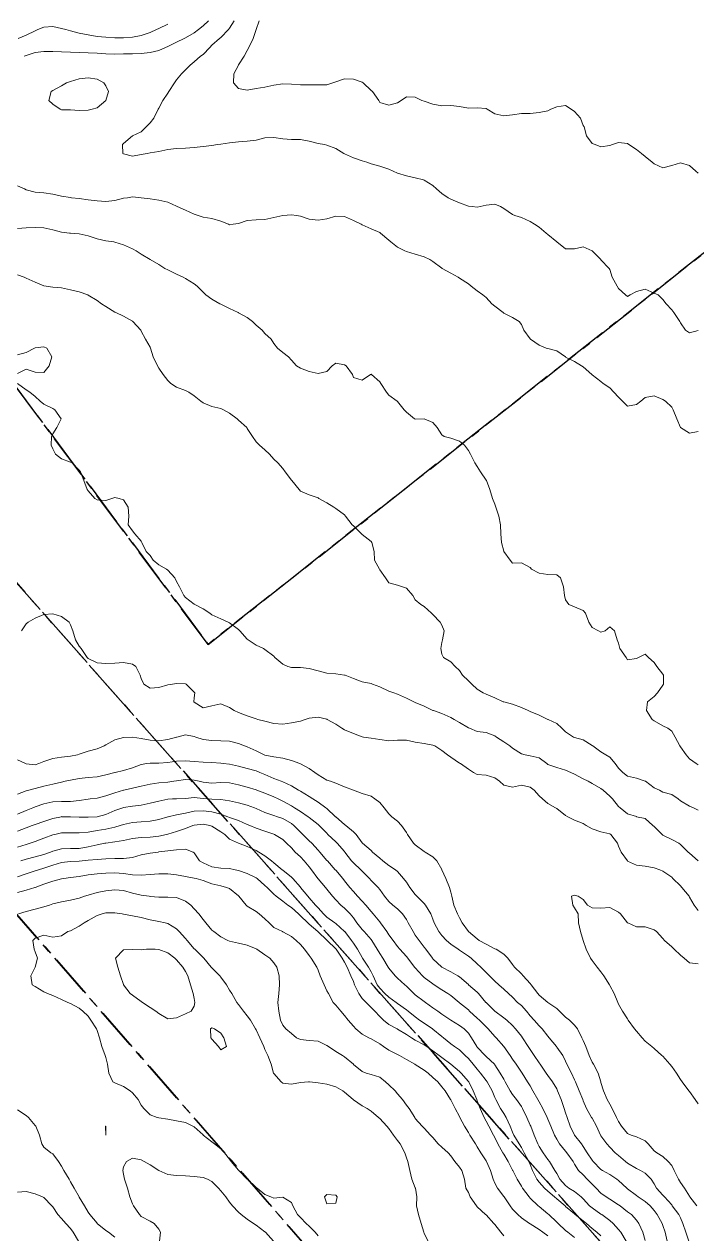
# Model space of a CAD drawing. Header units: centimetres. Extents: x 0 to 642158, y -847 to 649707.
# Drawn here: x 617222.6 to 617260.7, y 620390.2 to 620458.6 of the extents above; entities that cross this region are included whole.
import ezdxf

# ---------------------------------------------------------------- set-up
doc = ezdxf.new("R2010")
doc.units = ezdxf.units.CM
doc.header["$MEASUREMENT"] = 0
doc.linetypes.add('CENTERX2', pattern=[4, 2.5, -0.5, 0.5, -0.5])
doc.layers.add('SPW_parcellaire cadastral', color=7, linetype='CENTERX2', lineweight=25, true_color=0xff0542)
doc.layers.add('WAL_topographie 0.5', color=253, linetype='Continuous', lineweight=20)

msp = doc.modelspace()

# ---------------------------------------------------------------- linework, layer by layer
at = {"layer": 'SPW_parcellaire cadastral'}
for points in [[(617286.739, 620465.896), (617233.03, 620423.492), (617211.998, 620451.663), (617269.952, 620496.899), (617286.739, 620465.896)], [(617286.739, 620465.896), (617334.299, 620378.327), (617337.548, 620363.525), (617308.437, 620329.669), (617205.087, 620446.27), (617211.998, 620451.663), (617233.03, 620423.492), (617286.739, 620465.896)], [(617308.437, 620329.669), (617303.071, 620323.455), (617299.621, 620319.465), (617195.532, 620438.811), (617205.087, 620446.27), (617308.437, 620329.669)], [(617299.621, 620319.465), (617271.662, 620287.186), (617203.974, 620367.182), (617164.102, 620414.279), (617195.532, 620438.811), (617299.621, 620319.465)]]:
    msp.add_lwpolyline(points, dxfattribs=at)
at = {"layer": 'WAL_topographie 0.5'}
for points in [[(617230.75, 620458.56), (617230.25, 620458.322), (617230.105, 620458.25), (617229.75, 620458.084), (617229.25, 620457.915), (617228.75, 620457.821), (617228.25, 620457.786), (617227.75, 620457.797), (617227.25, 620457.822), (617226.75, 620457.871), (617226.25, 620457.949), (617225.75, 620458.053), (617225.25, 620458.18), (617224.981, 620458.25), (617224.75, 620458.309), (617224.25, 620458.42), (617223.75, 620458.386), (617223.409, 620458.25), (617223.25, 620458.189), (617222.75, 620457.942), (617222.283, 620457.75)], [(617233.058, 620458.75), (617232.75, 620458.46), (617232.488, 620458.25), (617232.25, 620458.067), (617231.75, 620457.783), (617231.681, 620457.75), (617231.25, 620457.539), (617230.75, 620457.301), (617230.627, 620457.25), (617230.25, 620457.076), (617229.75, 620456.953), (617229.25, 620456.904), (617228.75, 620456.888), (617228.25, 620456.878), (617227.75, 620456.863), (617227.25, 620456.88), (617226.75, 620456.917), (617226.25, 620456.94), (617225.75, 620456.951), (617225.25, 620456.97), (617224.75, 620456.992), (617224.25, 620457.013), (617223.75, 620457.02), (617223.25, 620456.95), (617222.75, 620456.797), (617222.628, 620456.75)], [(617234.505, 620458.75), (617234.25, 620458.342), (617234.178, 620458.25), (617233.75, 620457.814), (617233.677, 620457.75), (617233.25, 620457.365), (617233.126, 620457.25), (617232.75, 620456.855), (617232.61, 620456.75), (617232.25, 620456.437), (617232.017, 620456.25), (617231.75, 620455.977), (617231.521, 620455.75), (617231.25, 620455.405), (617231.136, 620455.25), (617230.807, 620454.75), (617230.75, 620454.667), (617230.476, 620454.25), (617230.25, 620453.81), (617230.217, 620453.75), (617229.96, 620453.25), (617229.75, 620452.976), (617229.524, 620452.75), (617229.25, 620452.476), (617228.759, 620452.25), (617228.75, 620452.241), (617228.25, 620451.805), (617228.192, 620451.75), (617228.201, 620451.25), (617228.25, 620451.229), (617228.75, 620451.096), (617229.25, 620451.183), (617229.583, 620451.25), (617229.75, 620451.289), (617230.25, 620451.359), (617230.75, 620451.473), (617231.25, 620451.537), (617231.75, 620451.542), (617232.25, 620451.593), (617232.75, 620451.644), (617233.25, 620451.701), (617233.563, 620451.75), (617233.75, 620451.78), (617234.25, 620451.842), (617234.75, 620451.904), (617235.25, 620451.942), (617235.75, 620452.002), (617236.25, 620452.125), (617236.75, 620452.158), (617237.25, 620452.07), (617237.75, 620452.045), (617238.25, 620452.043), (617238.75, 620451.94), (617239.25, 620451.815), (617239.61, 620451.75), (617239.75, 620451.724), (617240.25, 620451.527), (617240.699, 620451.25), (617240.75, 620451.221), (617241.25, 620450.997), (617241.75, 620450.829), (617242.006, 620450.75), (617242.25, 620450.661), (617242.75, 620450.527), (617243.25, 620450.357), (617243.5, 620450.25), (617243.75, 620450.142), (617244.25, 620449.986), (617244.75, 620449.878), (617245.206, 620449.75), (617245.25, 620449.735), (617245.75, 620449.441), (617245.941, 620449.25), (617246.25, 620448.988), (617246.602, 620448.75), (617246.75, 620448.664), (617247.25, 620448.459), (617247.75, 620448.278), (617247.972, 620448.25), (617248.25, 620448.214), (617248.417, 620448.25), (617248.75, 620448.324), (617249.25, 620448.387), (617249.565, 620448.25), (617249.75, 620448.134), (617250.25, 620447.801), (617250.38, 620447.75), (617250.75, 620447.629), (617251.25, 620447.407), (617251.494, 620447.25), (617251.75, 620447.086), (617252.142, 620446.75), (617252.25, 620446.661), (617252.75, 620446.25), (617252.75, 620446.25), (617253.25, 620445.859), (617253.75, 620445.856), (617254.25, 620445.977), (617254.75, 620445.75), (617254.75, 620445.75), (617255.236, 620445.25), (617255.25, 620445.234), (617255.706, 620444.75), (617255.75, 620444.682), (617255.877, 620444.25), (617256.167, 620443.75), (617256.25, 620443.607), (617256.639, 620443.25), (617256.75, 620443.169), (617256.897, 620443.25), (617257.25, 620443.44), (617257.75, 620443.576), (617258.25, 620443.36), (617258.491, 620443.25), (617258.75, 620442.991), (617258.931, 620442.75), (617259.25, 620442.407), (617259.368, 620442.25), (617259.718, 620441.75), (617259.75, 620441.669), (617260.032, 620441.25), (617260.25, 620441.104), (617260.75, 620441.244)], [(617235.912, 620458.75), (617235.75, 620458.257), (617235.748, 620458.25), (617235.58, 620457.75), (617235.338, 620457.25), (617235.25, 620457.068), (617235.066, 620456.75), (617234.75, 620456.257), (617234.745, 620456.25), (617234.479, 620455.75), (617234.461, 620455.25), (617234.75, 620454.92), (617235.25, 620454.831), (617235.75, 620454.915), (617236.25, 620455.007), (617236.75, 620455.108), (617237.25, 620455.182), (617237.75, 620455.164), (617238.25, 620455.131), (617238.75, 620455.133), (617239.25, 620455.124), (617239.75, 620455.132), (617240.083, 620455.25), (617240.25, 620455.303), (617240.75, 620455.468), (617241.25, 620455.46), (617241.75, 620455.274), (617241.793, 620455.25), (617242.25, 620454.811), (617242.32, 620454.75), (617242.685, 620454.25), (617242.75, 620454.125), (617243.25, 620453.984), (617243.75, 620454.11), (617243.944, 620454.25), (617244.25, 620454.461), (617244.75, 620454.437), (617245.118, 620454.25), (617245.25, 620454.207), (617245.75, 620454.029), (617246.25, 620453.948), (617246.75, 620453.962), (617247.25, 620453.906), (617247.75, 620453.811), (617248.25, 620453.828), (617248.75, 620453.785), (617248.809, 620453.75), (617249.25, 620453.487), (617249.75, 620453.382), (617250.25, 620453.441), (617250.75, 620453.519), (617251.25, 620453.517), (617251.75, 620453.567), (617252.25, 620453.665), (617252.41, 620453.75), (617252.75, 620453.894), (617253.25, 620453.954), (617253.566, 620453.75), (617253.75, 620453.632), (617254.087, 620453.25), (617254.25, 620452.838), (617254.293, 620452.75), (617254.429, 620452.25), (617254.75, 620451.814), (617254.916, 620451.75), (617255.25, 620451.622), (617255.75, 620451.693), (617255.893, 620451.75), (617256.25, 620451.861), (617256.75, 620451.806), (617256.833, 620451.75), (617257.25, 620451.478), (617257.534, 620451.25), (617257.75, 620451.087), (617258.143, 620450.75), (617258.25, 620450.656), (617258.75, 620450.436), (617259.25, 620450.574), (617259.75, 620450.722), (617260.25, 620450.568), (617260.618, 620450.25), (617260.75, 620450.128)], [(617226.25, 620453.69), (617226.484, 620453.75), (617226.75, 620453.826), (617227.25, 620454.245), (617227.254, 620454.25), (617227.398, 620454.75), (617227.25, 620455.083), (617227.138, 620455.25), (617226.75, 620455.448), (617226.25, 620455.531), (617225.75, 620455.476), (617225.25, 620455.328), (617225.027, 620455.25), (617224.75, 620455.081), (617224.25, 620454.806), (617224.152, 620454.75), (617224.02, 620454.25), (617224.25, 620454.032), (617224.673, 620453.75), (617224.75, 620453.724), (617225.25, 620453.712), (617225.75, 620453.687), (617226.25, 620453.69)], [(617222.25, 620449.415), (617222.653, 620449.25), (617222.75, 620449.202), (617223.25, 620449.068), (617223.75, 620449.021), (617224.25, 620448.946), (617224.75, 620448.838), (617225.25, 620448.758), (617225.31, 620448.75), (617225.75, 620448.7), (617226.25, 620448.634), (617226.75, 620448.576), (617227.25, 620448.543), (617227.75, 620448.586), (617228.25, 620448.715), (617228.467, 620448.75), (617228.75, 620448.797), (617229.25, 620448.75), (617229.25, 620448.75), (617229.75, 620448.677), (617230.25, 620448.617), (617230.75, 620448.487), (617231.25, 620448.265), (617231.281, 620448.25), (617231.75, 620448.041), (617232.25, 620447.818), (617232.467, 620447.75), (617232.75, 620447.657), (617233.25, 620447.573), (617233.75, 620447.419), (617234.183, 620447.25), (617234.25, 620447.223), (617234.45, 620447.25), (617234.75, 620447.299), (617235.25, 620447.464), (617235.75, 620447.49), (617236.25, 620447.516), (617236.75, 620447.62), (617237.25, 620447.75), (617237.25, 620447.75), (617237.75, 620447.789), (617238.022, 620447.75), (617238.25, 620447.7), (617238.75, 620447.527), (617239.25, 620447.479), (617239.75, 620447.563), (617240.25, 620447.697), (617240.75, 620447.679), (617241.25, 620447.461), (617241.679, 620447.25), (617241.75, 620447.212), (617242.25, 620446.994), (617242.75, 620446.774), (617242.788, 620446.75), (617243.25, 620446.345), (617243.365, 620446.25), (617243.75, 620445.956), (617244.152, 620445.75), (617244.25, 620445.708), (617244.75, 620445.561), (617245.25, 620445.408), (617245.566, 620445.25), (617245.75, 620445.136), (617246.25, 620444.761), (617246.266, 620444.75), (617246.75, 620444.477), (617247.18, 620444.25), (617247.25, 620444.207), (617247.75, 620443.872), (617247.911, 620443.75), (617248.25, 620443.488), (617248.572, 620443.25), (617248.75, 620443.11), (617249.083, 620442.75), (617249.25, 620442.614), (617249.718, 620442.25), (617249.75, 620442.227), (617250.25, 620441.971), (617250.615, 620441.75), (617250.75, 620441.575), (617250.896, 620441.25), (617251.25, 620440.765), (617251.263, 620440.75), (617251.75, 620440.408), (617252.159, 620440.25), (617252.25, 620440.214), (617252.75, 620440.097), (617253.236, 620439.75), (617253.25, 620439.739), (617253.75, 620439.484), (617254.152, 620439.25), (617254.25, 620439.186), (617254.734, 620438.75), (617254.75, 620438.736), (617255.25, 620438.351), (617255.371, 620438.25), (617255.75, 620437.995), (617255.977, 620437.75), (617256.25, 620437.472), (617256.461, 620437.25), (617256.75, 620436.969), (617257.25, 620437.052), (617257.508, 620437.25), (617257.75, 620437.46), (617258.25, 620437.551), (617258.75, 620437.334), (617258.89, 620437.25), (617259.25, 620436.904), (617259.335, 620436.75), (617259.546, 620436.25), (617259.75, 620435.75), (617259.75, 620435.75), (617260.25, 620435.429), (617260.75, 620435.521)], [(617222.25, 620447.015), (617222.75, 620447.04), (617223.25, 620447.071), (617223.75, 620447.039), (617224.25, 620446.928), (617224.75, 620446.801), (617225.202, 620446.75), (617225.25, 620446.744), (617225.75, 620446.714), (617226.25, 620446.59), (617226.75, 620446.416), (617227.25, 620446.31), (617227.704, 620446.25), (617227.75, 620446.243), (617228.25, 620446.08), (617228.75, 620445.855), (617228.955, 620445.75), (617229.25, 620445.565), (617229.75, 620445.25), (617229.75, 620445.25), (617230.25, 620444.971), (617230.594, 620444.75), (617230.75, 620444.671), (617231.25, 620444.431), (617231.623, 620444.25), (617231.75, 620444.175), (617232.25, 620443.881), (617232.423, 620443.75), (617232.75, 620443.414), (617232.898, 620443.25), (617233.25, 620443.016), (617233.701, 620442.75), (617233.75, 620442.726), (617234.25, 620442.489), (617234.735, 620442.25), (617234.75, 620442.242), (617235.25, 620441.969), (617235.536, 620441.75), (617235.75, 620441.536), (617236.083, 620441.25), (617236.25, 620441.062), (617236.597, 620440.75), (617236.75, 620440.5), (617236.952, 620440.25), (617237.25, 620440.004), (617237.58, 620439.75), (617237.75, 620439.567), (617238.033, 620439.25), (617238.25, 620439.117), (617238.75, 620438.924), (617239.25, 620438.804), (617239.75, 620438.922), (617240.042, 620439.25), (617240.25, 620439.397), (617240.75, 620439.302), (617240.833, 620439.25), (617241.194, 620438.75), (617241.25, 620438.583), (617241.75, 620438.427), (617242.208, 620438.75), (617242.25, 620438.772), (617242.269, 620438.75), (617242.75, 620438.333), (617242.808, 620438.25), (617243.129, 620437.75), (617243.25, 620437.59), (617243.722, 620437.25), (617243.75, 620437.224), (617244.125, 620436.75), (617244.25, 620436.625), (617244.7, 620436.25), (617244.75, 620436.222), (617245.25, 620436.25), (617245.25, 620436.25), (617245.25, 620436.25), (617245.75, 620436.036), (617245.995, 620435.75), (617246.25, 620435.333), (617246.375, 620435.25), (617246.75, 620435.149), (617247.25, 620434.989), (617247.524, 620434.75), (617247.75, 620434.464), (617247.874, 620434.25), (617248.12, 620433.75), (617248.25, 620433.545), (617248.428, 620433.25), (617248.75, 620432.78), (617248.771, 620432.75), (617248.973, 620432.25), (617249.12, 620431.75), (617249.25, 620431.417), (617249.298, 620431.25), (617249.476, 620430.75), (617249.573, 620430.25), (617249.582, 620429.75), (617249.63, 620429.25), (617249.75, 620428.772), (617249.763, 620428.75), (617250.123, 620428.25), (617250.25, 620428.076), (617250.75, 620428.11), (617251.25, 620427.833), (617251.325, 620427.75), (617251.75, 620427.526), (617252.25, 620427.44), (617252.75, 620427.42), (617252.962, 620427.25), (617253.129, 620426.75), (617253.185, 620426.25), (617253.25, 620426.019), (617253.434, 620425.75), (617253.75, 620425.617), (617254.25, 620425.412), (617254.367, 620425.25), (617254.555, 620424.75), (617254.75, 620424.452), (617255.104, 620424.25), (617255.25, 620424.181), (617255.483, 620424.25), (617255.75, 620424.485), (617256.017, 620424.25), (617256.172, 620423.75), (617256.25, 620423.558), (617256.323, 620423.25), (617256.68, 620422.75), (617256.75, 620422.621), (617257.25, 620422.694), (617257.381, 620422.75), (617257.75, 620422.948), (617257.935, 620422.75), (617258.25, 620422.471), (617258.417, 620422.25), (617258.75, 620421.799), (617258.782, 620421.75), (617258.782, 620421.25), (617258.75, 620421.188), (617258.454, 620420.75), (617258.25, 620420.537), (617257.882, 620420.25), (617257.816, 620419.75), (617258.147, 620419.25), (617258.25, 620419.171), (617258.75, 620418.896), (617259.036, 620418.75), (617259.25, 620418.583), (617259.438, 620418.25), (617259.711, 620417.75), (617259.75, 620417.698), (617260.066, 620417.25), (617260.25, 620417.023), (617260.631, 620416.75), (617260.75, 620416.681)], [(617222.25, 620444.392), (617222.635, 620444.25), (617222.75, 620444.204), (617223.25, 620443.978), (617223.75, 620443.768), (617223.875, 620443.75), (617224.25, 620443.698), (617224.75, 620443.646), (617225.25, 620443.532), (617225.75, 620443.421), (617226.227, 620443.25), (617226.25, 620443.24), (617226.75, 620442.937), (617227.008, 620442.75), (617227.25, 620442.59), (617227.75, 620442.282), (617227.815, 620442.25), (617228.25, 620442.044), (617228.75, 620441.766), (617228.772, 620441.75), (617229.228, 620441.25), (617229.25, 620441.21), (617229.49, 620440.75), (617229.75, 620440.298), (617229.778, 620440.25), (617229.934, 620439.75), (617230.17, 620439.25), (617230.25, 620439.118), (617230.494, 620438.75), (617230.75, 620438.419), (617230.917, 620438.25), (617231.25, 620438.038), (617231.75, 620437.845), (617231.946, 620437.75), (617232.25, 620437.551), (617232.629, 620437.25), (617232.75, 620437.151), (617233.25, 620436.937), (617233.75, 620436.835), (617233.899, 620436.75), (617234.25, 620436.569), (617234.67, 620436.25), (617234.75, 620436.177), (617235.221, 620435.75), (617235.25, 620435.702), (617235.542, 620435.25), (617235.75, 620434.95), (617235.946, 620434.75), (617236.25, 620434.486), (617236.5, 620434.25), (617236.75, 620433.972), (617236.967, 620433.75), (617237.25, 620433.44), (617237.386, 620433.25), (617237.75, 620432.783), (617237.772, 620432.75), (617238.173, 620432.25), (617238.25, 620432.156), (617238.75, 620431.956), (617239.25, 620431.776), (617239.294, 620431.75), (617239.75, 620431.487), (617240.138, 620431.25), (617240.25, 620431.174), (617240.75, 620430.812), (617240.802, 620430.75), (617241.187, 620430.25), (617241.25, 620430.191), (617241.702, 620429.75), (617241.75, 620429.702), (617242.25, 620429.304), (617242.294, 620429.25), (617242.415, 620428.75), (617242.446, 620428.25), (617242.721, 620427.75), (617242.75, 620427.708), (617243.056, 620427.25), (617243.25, 620426.964), (617243.75, 620426.832), (617244.031, 620426.75), (617244.25, 620426.667), (617244.607, 620426.25), (617244.75, 620426.009), (617245.063, 620425.75), (617245.25, 620425.64), (617245.66, 620425.25), (617245.75, 620425.175), (617246.158, 620424.75), (617246.25, 620424.583), (617246.379, 620424.25), (617246.292, 620423.75), (617246.25, 620423.592), (617246.187, 620423.25), (617246.25, 620422.941), (617246.348, 620422.75), (617246.75, 620422.511), (617247.003, 620422.25), (617247.25, 620422.013), (617247.411, 620421.75), (617247.75, 620421.43), (617247.947, 620421.25), (617248.25, 620420.952), (617248.583, 620420.75), (617248.75, 620420.669), (617249.25, 620420.464), (617249.725, 620420.25), (617249.75, 620420.24), (617250.25, 620420.115), (617250.75, 620419.927), (617251.123, 620419.75), (617251.25, 620419.705), (617251.75, 620419.497), (617252.25, 620419.254), (617252.258, 620419.25), (617252.75, 620419.012), (617253.042, 620418.75), (617253.25, 620418.547), (617253.698, 620418.25), (617253.75, 620418.228), (617254.25, 620418.095), (617254.75, 620417.778), (617254.784, 620417.75), (617255.25, 620417.422), (617255.531, 620417.25), (617255.75, 620417.107), (617256.048, 620416.75), (617256.25, 620416.502), (617256.493, 620416.25), (617256.75, 620416.044), (617257.25, 620415.921), (617257.75, 620415.76), (617257.761, 620415.75), (617258.25, 620415.381), (617258.554, 620415.25), (617258.75, 620415.142), (617259.25, 620414.995), (617259.609, 620414.75), (617259.75, 620414.648), (617260.25, 620414.342), (617260.484, 620414.25), (617260.75, 620414.121)], [(617222.25, 620439.862), (617222.75, 620439.998), (617223.223, 620440.25), (617223.25, 620440.257), (617223.75, 620440.324), (617223.918, 620440.25), (617224.196, 620439.75), (617224.039, 620439.25), (617223.75, 620438.872), (617223.25, 620438.876), (617222.75, 620439.056), (617222.25, 620438.802)], [(617222.25, 620438.236), (617222.75, 620437.886), (617222.959, 620437.75), (617223.25, 620437.514), (617223.536, 620437.25), (617223.75, 620437.081), (617224.25, 620436.833), (617224.36, 620436.75), (617224.729, 620436.25), (617224.481, 620435.75), (617224.25, 620435.393), (617224.171, 620435.25), (617224.153, 620434.75), (617224.25, 620434.542), (617224.402, 620434.25), (617224.75, 620433.986), (617225.25, 620433.798), (617225.337, 620433.75), (617225.75, 620433.35), (617225.809, 620433.25), (617226.004, 620432.75), (617226.19, 620432.25), (617226.25, 620432.173), (617226.625, 620431.75), (617226.75, 620431.656), (617227.25, 620431.637), (617227.583, 620431.75), (617227.75, 620431.799), (617228, 620431.75), (617228.25, 620431.66), (617228.517, 620431.25), (617228.548, 620430.75), (617228.511, 620430.25), (617228.75, 620429.91), (617228.893, 620429.75), (617229.25, 620429.325), (617229.293, 620429.25), (617229.534, 620428.75), (617229.75, 620428.516), (617229.934, 620428.25), (617230.25, 620427.994), (617230.677, 620427.75), (617230.75, 620427.694), (617231.143, 620427.25), (617231.25, 620427.053), (617231.412, 620426.75), (617231.669, 620426.25), (617231.75, 620426.151), (617232.25, 620425.767), (617232.279, 620425.75), (617232.75, 620425.5), (617233.131, 620425.25), (617233.25, 620425.168), (617233.75, 620424.942), (617234.158, 620424.75), (617234.25, 620424.714), (617234.75, 620424.327), (617234.828, 620424.25), (617235.25, 620423.79), (617235.303, 620423.75), (617235.75, 620423.446), (617236.163, 620423.25), (617236.25, 620423.209), (617236.75, 620422.83), (617236.814, 620422.75), (617237.25, 620422.371), (617237.539, 620422.25), (617237.75, 620422.194), (617238.25, 620422.181), (617238.75, 620422.137), (617239.25, 620422.003), (617239.75, 620421.87), (617240.25, 620421.833), (617240.75, 620421.759), (617240.775, 620421.75), (617241.25, 620421.557), (617241.75, 620421.372), (617242.25, 620421.281), (617242.322, 620421.25), (617242.75, 620421.09), (617243.25, 620420.851), (617243.54, 620420.75), (617243.75, 620420.679), (617244.25, 620420.451), (617244.664, 620420.25), (617244.75, 620420.208), (617245.25, 620419.997), (617245.75, 620419.758), (617245.77, 620419.75), (617246.25, 620419.577), (617246.75, 620419.367), (617246.949, 620419.25), (617247.25, 620419.071), (617247.75, 620418.774), (617247.814, 620418.75), (617248.25, 620418.575), (617248.75, 620418.502), (617249.25, 620418.312), (617249.348, 620418.25), (617249.75, 620417.983), (617250.095, 620417.75), (617250.25, 620417.63), (617250.75, 620417.308), (617250.956, 620417.25), (617251.25, 620417.185), (617251.75, 620417.082), (617252.185, 620416.75), (617252.25, 620416.707), (617252.75, 620416.536), (617253.25, 620416.386), (617253.542, 620416.25), (617253.75, 620416.152), (617254.25, 620415.89), (617254.517, 620415.75), (617254.75, 620415.628), (617255.25, 620415.345), (617255.37, 620415.25), (617255.75, 620414.915), (617255.894, 620414.75), (617256.25, 620414.328), (617256.33, 620414.25), (617256.75, 620413.914), (617257.25, 620413.753), (617257.263, 620413.75), (617257.75, 620413.648), (617258.188, 620413.25), (617258.25, 620413.193), (617258.703, 620412.75), (617258.75, 620412.709), (617259.25, 620412.461), (617259.654, 620412.25), (617259.75, 620412.185), (617260.187, 620411.75), (617260.25, 620411.679), (617260.75, 620411.253)], [(617222.471, 620424.25), (617222.75, 620424.647), (617222.864, 620424.75), (617223.25, 620424.983), (617223.75, 620425.173), (617224.25, 620425.226), (617224.75, 620425.065), (617225.173, 620424.75), (617225.25, 620424.598), (617225.377, 620424.25), (617225.542, 620423.75), (617225.75, 620423.398), (617225.855, 620423.25), (617226.19, 620422.75), (617226.25, 620422.686), (617226.75, 620422.44), (617227.25, 620422.402), (617227.75, 620422.429), (617228.25, 620422.459), (617228.75, 620422.376), (617228.946, 620422.25), (617229.19, 620421.75), (617229.25, 620421.558), (617229.401, 620421.25), (617229.75, 620421.016), (617230.25, 620421.047), (617230.75, 620421.198), (617231.015, 620421.25), (617231.25, 620421.277), (617231.75, 620421.269), (617231.795, 620421.25), (617232.25, 620420.788), (617232.276, 620420.75), (617232.25, 620420.472), (617232.229, 620420.25), (617232.25, 620420.22), (617232.75, 620419.906), (617233.25, 620420.015), (617233.75, 620420.138), (617234.25, 620419.932), (617234.508, 620419.75), (617234.75, 620419.647), (617235.25, 620419.449), (617235.75, 620419.283), (617235.847, 620419.25), (617236.25, 620419.156), (617236.75, 620419.015), (617237.25, 620418.985), (617237.75, 620419.047), (617238.25, 620419.152), (617238.523, 620419.25), (617238.75, 620419.323), (617239.25, 620419.369), (617239.75, 620419.262), (617239.771, 620419.25), (617240.25, 620418.98), (617240.589, 620418.75), (617240.75, 620418.663), (617241.25, 620418.459), (617241.75, 620418.264), (617241.817, 620418.25), (617242.25, 620418.18), (617242.75, 620418.115), (617243.25, 620418.045), (617243.75, 620418.076), (617244.25, 620418.074), (617244.75, 620417.957), (617245.25, 620417.897), (617245.75, 620417.798), (617245.85, 620417.75), (617246.25, 620417.495), (617246.569, 620417.25), (617246.75, 620417.12), (617247.25, 620416.779), (617247.3, 620416.75), (617247.75, 620416.429), (617248.048, 620416.25), (617248.25, 620416.132), (617248.75, 620416.093), (617249.25, 620415.954), (617249.503, 620415.75), (617249.75, 620415.531), (617250.25, 620415.413), (617250.75, 620415.531), (617251.25, 620415.428), (617251.474, 620415.25), (617251.75, 620414.931), (617251.936, 620414.75), (617252.25, 620414.493), (617252.684, 620414.25), (617252.75, 620414.212), (617253.25, 620413.817), (617253.377, 620413.75), (617253.75, 620413.559), (617254.25, 620413.367), (617254.42, 620413.25), (617254.75, 620413.065), (617255.25, 620412.889), (617255.75, 620412.787), (617255.81, 620412.75), (617256.182, 620412.25), (617256.25, 620412.092), (617256.39, 620411.75), (617256.742, 620411.25), (617256.75, 620411.242), (617257.25, 620411.006), (617257.75, 620410.95), (617258.25, 620410.849), (617258.583, 620410.75), (617258.75, 620410.678), (617259.25, 620410.331), (617259.321, 620410.25), (617259.75, 620409.842), (617259.825, 620409.75), (617260.228, 620409.25), (617260.25, 620409.199), (617260.52, 620408.75), (617260.75, 620408.441)], [(617222.25, 620416.96), (617222.698, 620416.75), (617222.75, 620416.734), (617223.25, 620416.683), (617223.459, 620416.75), (617223.75, 620416.863), (617224.25, 620417.047), (617224.75, 620417.111), (617225.25, 620417.179), (617225.644, 620417.25), (617225.75, 620417.282), (617226.25, 620417.445), (617226.75, 620417.595), (617227.164, 620417.75), (617227.25, 620417.803), (617227.75, 620418.104), (617228.25, 620418.233), (617228.75, 620418.237), (617229.25, 620418.177), (617229.75, 620418.083), (617230.25, 620418.03), (617230.75, 620418.114), (617231.25, 620418.246), (617231.271, 620418.25), (617231.75, 620418.378), (617232.25, 620418.283), (617232.333, 620418.25), (617232.75, 620418.117), (617233.25, 620418.05), (617233.75, 620418.045), (617234.25, 620418.019), (617234.75, 620417.897), (617235.097, 620417.75), (617235.25, 620417.695), (617235.75, 620417.467), (617236.206, 620417.25), (617236.25, 620417.234), (617236.75, 620417.134), (617237.25, 620417.061), (617237.75, 620416.923), (617238.224, 620416.75), (617238.25, 620416.74), (617238.75, 620416.477), (617239.067, 620416.25), (617239.25, 620416.116), (617239.75, 620415.822), (617239.952, 620415.75), (617240.25, 620415.642), (617240.75, 620415.44), (617241.25, 620415.25), (617241.25, 620415.25), (617241.75, 620415.056), (617242.25, 620414.902), (617242.462, 620414.75), (617242.75, 620414.561), (617242.99, 620414.25), (617243.25, 620413.914), (617243.419, 620413.75), (617243.75, 620413.5), (617243.962, 620413.25), (617244.25, 620412.848), (617244.311, 620412.75), (617244.649, 620412.25), (617244.75, 620412.15), (617245.25, 620411.78), (617245.307, 620411.75), (617245.75, 620411.489), (617245.969, 620411.25), (617246.25, 620410.768), (617246.259, 620410.75), (617246.468, 620410.25), (617246.677, 620409.75), (617246.75, 620409.482), (617246.808, 620409.25), (617246.923, 620408.75), (617247.132, 620408.25), (617247.25, 620408.024), (617247.402, 620407.75), (617247.75, 620407.26), (617247.758, 620407.25), (617248.25, 620406.837), (617248.368, 620406.75), (617248.75, 620406.534), (617249.25, 620406.284), (617249.321, 620406.25), (617249.75, 620405.968), (617249.985, 620405.75), (617250.25, 620405.391), (617250.355, 620405.25), (617250.75, 620404.864), (617250.856, 620404.75), (617251.25, 620404.324), (617251.31, 620404.25), (617251.675, 620403.75), (617251.75, 620403.652), (617252.241, 620403.25), (617252.25, 620403.244), (617252.75, 620402.907), (617252.913, 620402.75), (617253.25, 620402.416), (617253.476, 620402.25), (617253.75, 620401.956), (617253.918, 620401.75), (617254.173, 620401.25), (617254.25, 620401.088), (617254.396, 620400.75), (617254.591, 620400.25), (617254.75, 620399.877), (617254.822, 620399.75), (617255.091, 620399.25), (617255.242, 620398.75), (617255.25, 620398.714), (617255.393, 620398.25), (617255.597, 620397.75), (617255.75, 620397.498), (617255.88, 620397.25), (617256.134, 620396.75), (617256.25, 620396.507), (617256.408, 620396.25), (617256.75, 620395.834), (617256.958, 620395.75), (617257.25, 620395.648), (617257.75, 620395.429), (617257.912, 620395.25), (617258.25, 620394.86), (617258.401, 620394.75), (617258.75, 620394.534), (617259.051, 620394.25), (617259.25, 620394.019), (617259.383, 620393.75), (617259.628, 620393.25), (617259.75, 620393.058), (617259.967, 620392.75), (617260.25, 620392.289), (617260.284, 620392.25), (617260.67, 620391.75)], [(617222.25, 620415.03), (617222.75, 620415.209), (617222.892, 620415.25), (617223.25, 620415.351), (617223.75, 620415.467), (617224.25, 620415.589), (617224.75, 620415.708), (617224.958, 620415.75), (617225.25, 620415.812), (617225.75, 620415.908), (617226.25, 620415.961), (617226.75, 620416.008), (617227.25, 620416.112), (617227.75, 620416.244), (617227.775, 620416.25), (617228.25, 620416.367), (617228.75, 620416.518), (617229.25, 620416.699), (617229.564, 620416.75), (617229.75, 620416.778), (617230.25, 620416.775), (617230.75, 620416.809), (617231.25, 620416.886), (617231.75, 620416.9), (617232.25, 620416.862), (617232.75, 620416.838), (617233.25, 620416.811), (617233.75, 620416.767), (617233.89, 620416.75), (617234.25, 620416.71), (617234.75, 620416.613), (617235.25, 620416.479), (617235.75, 620416.335), (617235.966, 620416.25), (617236.25, 620416.133), (617236.75, 620415.911), (617237.157, 620415.75), (617237.25, 620415.716), (617237.75, 620415.497), (617238.143, 620415.25), (617238.25, 620415.186), (617238.75, 620414.882), (617238.955, 620414.75), (617239.25, 620414.572), (617239.699, 620414.25), (617239.75, 620414.206), (617240.246, 620413.75), (617240.25, 620413.746), (617240.75, 620413.315), (617240.829, 620413.25), (617241.25, 620412.885), (617241.406, 620412.75), (617241.75, 620412.263), (617241.762, 620412.25), (617242.25, 620411.83), (617242.335, 620411.75), (617242.75, 620411.397), (617242.92, 620411.25), (617243.25, 620410.996), (617243.63, 620410.75), (617243.75, 620410.654), (617244.089, 620410.25), (617244.25, 620410.043), (617244.442, 620409.75), (617244.75, 620409.348), (617244.841, 620409.25), (617245.25, 620408.833), (617245.326, 620408.75), (617245.633, 620408.25), (617245.75, 620407.961), (617245.826, 620407.75), (617246.083, 620407.25), (617246.25, 620407.038), (617246.519, 620406.75), (617246.75, 620406.55), (617247.181, 620406.25), (617247.25, 620406.208), (617247.75, 620405.866), (617247.908, 620405.75), (617248.25, 620405.432), (617248.45, 620405.25), (617248.75, 620404.937), (617248.95, 620404.75), (617249.25, 620404.457), (617249.482, 620404.25), (617249.75, 620404.006), (617250.015, 620403.75), (617250.25, 620403.536), (617250.529, 620403.25), (617250.75, 620403.072), (617251.04, 620402.75), (617251.25, 620402.492), (617251.469, 620402.25), (617251.75, 620401.917), (617251.932, 620401.75), (617252.25, 620401.348), (617252.319, 620401.25), (617252.731, 620400.75), (617252.75, 620400.727), (617253.098, 620400.25), (617253.25, 620399.931), (617253.323, 620399.75), (617253.577, 620399.25), (617253.75, 620398.876), (617253.809, 620398.75), (617254.019, 620398.25), (617254.225, 620397.75), (617254.25, 620397.689), (617254.433, 620397.25), (617254.718, 620396.75), (617254.75, 620396.696), (617254.998, 620396.25), (617255.229, 620395.75), (617255.25, 620395.709), (617255.573, 620395.25), (617255.75, 620395.061), (617256.055, 620394.75), (617256.25, 620394.585), (617256.638, 620394.25), (617256.75, 620394.15), (617257.25, 620393.866), (617257.48, 620393.75), (617257.75, 620393.602), (617258.084, 620393.25), (617258.25, 620392.987), (617258.392, 620392.75), (617258.75, 620392.352), (617258.843, 620392.25), (617259.25, 620391.798), (617259.283, 620391.75), (617259.65, 620391.25), (617259.75, 620391.06), (617259.885, 620390.75), (617260.041, 620390.25), (617260.225, 620389.75)], [(617222.25, 620413.889), (617222.75, 620414.108), (617223.116, 620414.25), (617223.25, 620414.303), (617223.75, 620414.478), (617224.25, 620414.59), (617224.75, 620414.61), (617225.25, 620414.602), (617225.75, 620414.663), (617226.25, 620414.739), (617226.361, 620414.75), (617226.75, 620414.79), (617227.25, 620414.928), (617227.75, 620415.105), (617228.25, 620415.247), (617228.261, 620415.25), (617228.75, 620415.369), (617229.25, 620415.472), (617229.75, 620415.586), (617230.25, 620415.66), (617230.75, 620415.698), (617231.095, 620415.75), (617231.25, 620415.775), (617231.75, 620415.849), (617232.25, 620415.813), (617232.529, 620415.75), (617232.75, 620415.7), (617233.25, 620415.65), (617233.75, 620415.683), (617234.25, 620415.666), (617234.75, 620415.558), (617235.25, 620415.422), (617235.75, 620415.265), (617235.789, 620415.25), (617236.25, 620415.08), (617236.75, 620414.869), (617237, 620414.75), (617237.25, 620414.631), (617237.75, 620414.356), (617237.919, 620414.25), (617238.25, 620414.035), (617238.691, 620413.75), (617238.75, 620413.707), (617239.25, 620413.304), (617239.307, 620413.25), (617239.75, 620412.809), (617239.812, 620412.75), (617240.25, 620412.332), (617240.338, 620412.25), (617240.75, 620411.785), (617240.774, 620411.75), (617241.147, 620411.25), (617241.25, 620411.137), (617241.667, 620410.75), (617241.75, 620410.663), (617242.152, 620410.25), (617242.25, 620410.149), (617242.657, 620409.75), (617242.75, 620409.624), (617243, 620409.25), (617243.25, 620408.946), (617243.48, 620408.75), (617243.75, 620408.532), (617244.021, 620408.25), (617244.25, 620407.928), (617244.354, 620407.75), (617244.622, 620407.25), (617244.75, 620407.055), (617244.963, 620406.75), (617245.25, 620406.369), (617245.343, 620406.25), (617245.72, 620405.75), (617245.75, 620405.715), (617246.241, 620405.25), (617246.25, 620405.243), (617246.75, 620404.973), (617247.148, 620404.75), (617247.25, 620404.69), (617247.75, 620404.264), (617247.764, 620404.25), (617248.25, 620403.834), (617248.333, 620403.75), (617248.737, 620403.25), (617248.75, 620403.234), (617249.248, 620402.75), (617249.25, 620402.748), (617249.75, 620402.375), (617249.928, 620402.25), (617250.25, 620401.945), (617250.421, 620401.75), (617250.75, 620401.336), (617250.808, 620401.25), (617251.136, 620400.75), (617251.25, 620400.584), (617251.467, 620400.25), (617251.75, 620399.824), (617251.803, 620399.75), (617252.156, 620399.25), (617252.25, 620399.112), (617252.514, 620398.75), (617252.75, 620398.353), (617252.798, 620398.25), (617252.996, 620397.75), (617253.174, 620397.25), (617253.25, 620397.011), (617253.336, 620396.75), (617253.51, 620396.25), (617253.75, 620395.75), (617253.75, 620395.75), (617254.143, 620395.25), (617254.25, 620395.106), (617254.47, 620394.75), (617254.75, 620394.321), (617254.807, 620394.25), (617255.25, 620393.799), (617255.329, 620393.75), (617255.75, 620393.519), (617256.144, 620393.25), (617256.25, 620393.171), (617256.704, 620392.75), (617256.75, 620392.707), (617257.25, 620392.331), (617257.359, 620392.25), (617257.75, 620391.999), (617258.025, 620391.75), (617258.25, 620391.479), (617258.429, 620391.25), (617258.713, 620390.75), (617258.75, 620390.629), (617258.878, 620390.25), (617258.99, 620389.75)], [(617222.25, 620412.924), (617222.75, 620413.125), (617223.09, 620413.25), (617223.25, 620413.309), (617223.75, 620413.478), (617224.25, 620413.656), (617224.744, 620413.75), (617224.75, 620413.751), (617224.779, 620413.75), (617225.25, 620413.733), (617225.75, 620413.715), (617226.25, 620413.724), (617226.75, 620413.747), (617226.765, 620413.75), (617227.25, 620413.871), (617227.75, 620414.098), (617228.205, 620414.25), (617228.25, 620414.264), (617228.75, 620414.336), (617229.25, 620414.404), (617229.75, 620414.507), (617230.25, 620414.628), (617230.75, 620414.736), (617231.023, 620414.75), (617231.25, 620414.762), (617231.75, 620414.784), (617232.25, 620414.831), (617232.75, 620414.787), (617233.064, 620414.75), (617233.25, 620414.731), (617233.75, 620414.716), (617234.25, 620414.652), (617234.75, 620414.535), (617235.25, 620414.397), (617235.649, 620414.25), (617235.75, 620414.209), (617236.25, 620413.992), (617236.75, 620413.821), (617236.957, 620413.75), (617237.25, 620413.655), (617237.75, 620413.357), (617237.883, 620413.25), (617238.25, 620412.875), (617238.386, 620412.75), (617238.75, 620412.39), (617238.891, 620412.25), (617239.25, 620411.858), (617239.345, 620411.75), (617239.75, 620411.277), (617239.776, 620411.25), (617240.223, 620410.75), (617240.25, 620410.72), (617240.657, 620410.25), (617240.75, 620410.132), (617241.054, 620409.75), (617241.25, 620409.514), (617241.488, 620409.25), (617241.75, 620408.974), (617241.949, 620408.75), (617242.25, 620408.384), (617242.367, 620408.25), (617242.75, 620407.8), (617242.79, 620407.75), (617243.138, 620407.25), (617243.25, 620407.074), (617243.504, 620406.75), (617243.75, 620406.408), (617243.881, 620406.25), (617244.25, 620405.852), (617244.33, 620405.75), (617244.71, 620405.25), (617244.75, 620405.2), (617245.15, 620404.75), (617245.25, 620404.665), (617245.75, 620404.294), (617245.816, 620404.25), (617246.25, 620403.961), (617246.587, 620403.75), (617246.75, 620403.635), (617247.227, 620403.25), (617247.25, 620403.233), (617247.75, 620402.821), (617247.816, 620402.75), (617248.25, 620402.364), (617248.376, 620402.25), (617248.75, 620401.867), (617248.87, 620401.75), (617249.25, 620401.329), (617249.317, 620401.25), (617249.75, 620400.75), (617249.75, 620400.75), (617250.111, 620400.25), (617250.25, 620400.032), (617250.455, 620399.75), (617250.75, 620399.298), (617250.784, 620399.25), (617251.101, 620398.75), (617251.25, 620398.523), (617251.402, 620398.25), (617251.684, 620397.75), (617251.75, 620397.626), (617251.962, 620397.25), (617252.208, 620396.75), (617252.25, 620396.654), (617252.42, 620396.25), (617252.622, 620395.75), (617252.75, 620395.519), (617252.899, 620395.25), (617253.25, 620394.84), (617253.326, 620394.75), (617253.67, 620394.25), (617253.75, 620394.102), (617253.985, 620393.75), (617254.25, 620393.499), (617254.475, 620393.25), (617254.75, 620392.964), (617254.976, 620392.75), (617255.25, 620392.463), (617255.552, 620392.25), (617255.75, 620392.13), (617256.25, 620391.812), (617256.334, 620391.75), (617256.75, 620391.414), (617256.971, 620391.25), (617257.25, 620390.941), (617257.386, 620390.75), (617257.616, 620390.25), (617257.75, 620389.792)], [(617222.25, 620412.025), (617222.75, 620412.183), (617222.965, 620412.25), (617223.25, 620412.349), (617223.75, 620412.531), (617224.25, 620412.724), (617224.367, 620412.75), (617224.75, 620412.834), (617225.25, 620412.834), (617225.75, 620412.833), (617226.25, 620412.882), (617226.75, 620412.963), (617227.25, 620413.051), (617227.75, 620413.155), (617228.067, 620413.25), (617228.25, 620413.314), (617228.75, 620413.426), (617229.25, 620413.458), (617229.75, 620413.497), (617230.25, 620413.596), (617230.75, 620413.742), (617230.779, 620413.75), (617231.25, 620413.863), (617231.75, 620413.955), (617232.25, 620414.057), (617232.75, 620414.087), (617233.25, 620414.021), (617233.75, 620413.885), (617234.142, 620413.75), (617234.25, 620413.706), (617234.75, 620413.525), (617235.25, 620413.313), (617235.399, 620413.25), (617235.75, 620413.102), (617236.25, 620412.932), (617236.75, 620412.766), (617236.789, 620412.75), (617237.25, 620412.465), (617237.463, 620412.25), (617237.75, 620411.982), (617237.963, 620411.75), (617238.25, 620411.471), (617238.471, 620411.25), (617238.75, 620410.923), (617238.88, 620410.75), (617239.242, 620410.25), (617239.25, 620410.24), (617239.673, 620409.75), (617239.75, 620409.654), (617240.071, 620409.25), (617240.25, 620409.04), (617240.542, 620408.75), (617240.75, 620408.583), (617241.064, 620408.25), (617241.25, 620408.028), (617241.45, 620407.75), (617241.75, 620407.372), (617241.863, 620407.25), (617242.25, 620406.799), (617242.289, 620406.75), (617242.601, 620406.25), (617242.75, 620406.01), (617242.906, 620405.75), (617243.22, 620405.25), (617243.25, 620405.193), (617243.612, 620404.75), (617243.75, 620404.622), (617244.161, 620404.25), (617244.25, 620404.174), (617244.662, 620403.75), (617244.75, 620403.672), (617245.25, 620403.302), (617245.324, 620403.25), (617245.75, 620402.95), (617246.029, 620402.75), (617246.25, 620402.593), (617246.75, 620402.252), (617246.753, 620402.25), (617247.25, 620401.951), (617247.513, 620401.75), (617247.75, 620401.516), (617247.925, 620401.25), (617248.224, 620400.75), (617248.25, 620400.715), (617248.694, 620400.25), (617248.75, 620400.193), (617249.231, 620399.75), (617249.25, 620399.728), (617249.553, 620399.25), (617249.75, 620398.904), (617249.832, 620398.75), (617250.112, 620398.25), (617250.25, 620398.033), (617250.47, 620397.75), (617250.75, 620397.359), (617250.82, 620397.25), (617251.063, 620396.75), (617251.25, 620396.312), (617251.275, 620396.25), (617251.474, 620395.75), (617251.67, 620395.25), (617251.75, 620395.107), (617251.987, 620394.75), (617252.25, 620394.359), (617252.343, 620394.25), (617252.642, 620393.75), (617252.75, 620393.581), (617252.93, 620393.25), (617253.25, 620392.891), (617253.439, 620392.75), (617253.75, 620392.549), (617254.13, 620392.25), (617254.25, 620392.137), (617254.608, 620391.75), (617254.75, 620391.627), (617255.25, 620391.28), (617255.301, 620391.25), (617255.75, 620390.926), (617255.933, 620390.75), (617256.25, 620390.407), (617256.382, 620390.25), (617256.671, 620389.75)], [(617222.447, 620411.25), (617222.75, 620411.34), (617223.25, 620411.474), (617223.75, 620411.613), (617224.128, 620411.75), (617224.25, 620411.799), (617224.75, 620411.939), (617225.25, 620411.945), (617225.75, 620411.953), (617226.25, 620412.045), (617226.75, 620412.161), (617227.196, 620412.25), (617227.25, 620412.26), (617227.75, 620412.323), (617228.25, 620412.41), (617228.75, 620412.52), (617229.25, 620412.568), (617229.75, 620412.592), (617230.25, 620412.652), (617230.687, 620412.75), (617230.75, 620412.765), (617231.25, 620412.906), (617231.75, 620413.09), (617232.176, 620413.25), (617232.25, 620413.275), (617232.75, 620413.327), (617233.131, 620413.25), (617233.25, 620413.213), (617233.75, 620412.895), (617233.985, 620412.75), (617234.25, 620412.475), (617234.75, 620412.252), (617234.755, 620412.25), (617235.25, 620412.06), (617235.75, 620411.843), (617235.902, 620411.75), (617236.25, 620411.527), (617236.609, 620411.25), (617236.75, 620411.131), (617237.219, 620410.75), (617237.25, 620410.726), (617237.75, 620410.336), (617237.829, 620410.25), (617238.25, 620409.759), (617238.257, 620409.75), (617238.67, 620409.25), (617238.75, 620409.167), (617239.108, 620408.75), (617239.25, 620408.597), (617239.555, 620408.25), (617239.75, 620408.073), (617240.199, 620407.75), (617240.25, 620407.71), (617240.75, 620407.257), (617240.756, 620407.25), (617241.151, 620406.75), (617241.25, 620406.607), (617241.475, 620406.25), (617241.75, 620405.782), (617241.77, 620405.75), (617242.102, 620405.25), (617242.25, 620404.97), (617242.36, 620404.75), (617242.597, 620404.25), (617242.75, 620404.054), (617243.023, 620403.75), (617243.25, 620403.536), (617243.662, 620403.25), (617243.75, 620403.185), (617244.25, 620402.822), (617244.345, 620402.75), (617244.75, 620402.427), (617244.989, 620402.25), (617245.25, 620402.071), (617245.718, 620401.75), (617245.75, 620401.729), (617246.25, 620401.321), (617246.335, 620401.25), (617246.75, 620400.912), (617246.975, 620400.75), (617247.25, 620400.564), (617247.576, 620400.25), (617247.75, 620400.081), (617248.022, 620399.75), (617248.25, 620399.47), (617248.445, 620399.25), (617248.75, 620398.84), (617248.818, 620398.75), (617249.1, 620398.25), (617249.25, 620397.863), (617249.296, 620397.75), (617249.562, 620397.25), (617249.75, 620396.961), (617249.888, 620396.75), (617250.117, 620396.25), (617250.25, 620395.92), (617250.327, 620395.75), (617250.615, 620395.25), (617250.75, 620395.039), (617250.91, 620394.75), (617251.177, 620394.25), (617251.25, 620394.074), (617251.373, 620393.75), (617251.631, 620393.25), (617251.75, 620393.086), (617252.057, 620392.75), (617252.25, 620392.567), (617252.619, 620392.25), (617252.75, 620392.143), (617253.217, 620391.75), (617253.25, 620391.716), (617253.75, 620391.285), (617253.791, 620391.25), (617254.25, 620390.906), (617254.437, 620390.75), (617254.75, 620390.468), (617255.012, 620390.25), (617255.25, 620390.041)], [(617222.25, 620410.354), (617222.75, 620410.509), (617223.25, 620410.684), (617223.437, 620410.75), (617223.75, 620410.844), (617224.25, 620411.011), (617224.75, 620411.16), (617225.25, 620411.212), (617225.75, 620411.232), (617225.917, 620411.25), (617226.25, 620411.284), (617226.75, 620411.333), (617227.25, 620411.366), (617227.75, 620411.385), (617228.25, 620411.381), (617228.75, 620411.448), (617229.25, 620411.595), (617229.75, 620411.69), (617230.207, 620411.75), (617230.25, 620411.755), (617230.75, 620411.819), (617231.25, 620411.874), (617231.75, 620411.917), (617232.181, 620411.75), (617232.25, 620411.705), (617232.538, 620411.25), (617232.75, 620411.134), (617233.25, 620410.917), (617233.75, 620410.846), (617234.25, 620410.811), (617234.563, 620410.75), (617234.75, 620410.709), (617235.25, 620410.533), (617235.75, 620410.293), (617235.811, 620410.25), (617236.25, 620409.863), (617236.368, 620409.75), (617236.75, 620409.361), (617236.881, 620409.25), (617237.25, 620408.972), (617237.532, 620408.75), (617237.75, 620408.606), (617238.14, 620408.25), (617238.25, 620408.148), (617238.665, 620407.75), (617238.75, 620407.673), (617239.235, 620407.25), (617239.25, 620407.236), (617239.75, 620406.764), (617239.765, 620406.75), (617240.25, 620406.271), (617240.267, 620406.25), (617240.621, 620405.75), (617240.75, 620405.527), (617240.895, 620405.25), (617241.11, 620404.75), (617241.25, 620404.422), (617241.312, 620404.25), (617241.553, 620403.75), (617241.75, 620403.477), (617241.966, 620403.25), (617242.25, 620402.967), (617242.468, 620402.75), (617242.75, 620402.446), (617242.951, 620402.25), (617243.25, 620402.007), (617243.719, 620401.75), (617243.75, 620401.735), (617244.25, 620401.432), (617244.531, 620401.25), (617244.75, 620401.113), (617245.25, 620400.844), (617245.395, 620400.75), (617245.75, 620400.514), (617246.102, 620400.25), (617246.25, 620400.137), (617246.75, 620399.761), (617246.764, 620399.75), (617247.25, 620399.351), (617247.35, 620399.25), (617247.75, 620398.781), (617247.772, 620398.75), (617248.023, 620398.25), (617248.224, 620397.75), (617248.25, 620397.687), (617248.425, 620397.25), (617248.645, 620396.75), (617248.75, 620396.531), (617248.9, 620396.25), (617249.179, 620395.75), (617249.25, 620395.613), (617249.409, 620395.25), (617249.696, 620394.75), (617249.75, 620394.66), (617249.995, 620394.25), (617250.25, 620393.769), (617250.26, 620393.75), (617250.516, 620393.25), (617250.75, 620392.861), (617250.817, 620392.75), (617251.188, 620392.25), (617251.25, 620392.184), (617251.702, 620391.75), (617251.75, 620391.71), (617252.25, 620391.301), (617252.304, 620391.25), (617252.75, 620390.825), (617252.824, 620390.75), (617253.25, 620390.348), (617253.381, 620390.25), (617253.75, 620389.954)], [(617222.25, 620409.455), (617222.75, 620409.587), (617223.242, 620409.75), (617223.25, 620409.752), (617223.75, 620409.933), (617224.25, 620410.101), (617224.75, 620410.23), (617224.88, 620410.25), (617225.25, 620410.302), (617225.75, 620410.376), (617226.25, 620410.464), (617226.75, 620410.515), (617227.25, 620410.553), (617227.75, 620410.579), (617228.25, 620410.533), (617228.75, 620410.457), (617229.25, 620410.444), (617229.75, 620410.488), (617230.25, 620410.518), (617230.75, 620410.515), (617231.25, 620410.459), (617231.75, 620410.366), (617232.25, 620410.279), (617232.364, 620410.25), (617232.75, 620410.139), (617233.25, 620409.952), (617233.75, 620409.836), (617234.081, 620409.75), (617234.25, 620409.684), (617234.75, 620409.267), (617234.767, 620409.25), (617235.185, 620408.75), (617235.25, 620408.699), (617235.75, 620408.39), (617235.921, 620408.25), (617236.25, 620407.971), (617236.481, 620407.75), (617236.75, 620407.483), (617237.237, 620407.25), (617237.25, 620407.244), (617237.75, 620406.981), (617238.021, 620406.75), (617238.25, 620406.515), (617238.491, 620406.25), (617238.75, 620405.892), (617238.861, 620405.75), (617239.172, 620405.25), (617239.25, 620405.063), (617239.371, 620404.75), (617239.592, 620404.25), (617239.75, 620403.907), (617239.836, 620403.75), (617240.113, 620403.25), (617240.25, 620403.098), (617240.543, 620402.75), (617240.75, 620402.509), (617240.951, 620402.25), (617241.25, 620401.908), (617241.386, 620401.75), (617241.75, 620401.46), (617242.125, 620401.25), (617242.25, 620401.188), (617242.75, 620400.899), (617242.96, 620400.75), (617243.25, 620400.545), (617243.75, 620400.305), (617243.855, 620400.25), (617244.25, 620400.022), (617244.721, 620399.75), (617244.75, 620399.731), (617245.25, 620399.414), (617245.476, 620399.25), (617245.75, 620399.005), (617246.015, 620398.75), (617246.25, 620398.468), (617246.438, 620398.25), (617246.747, 620397.75), (617246.75, 620397.745), (617247.007, 620397.25), (617247.25, 620396.799), (617247.272, 620396.75), (617247.53, 620396.25), (617247.75, 620395.902), (617247.827, 620395.75), (617248.146, 620395.25), (617248.25, 620395.076), (617248.448, 620394.75), (617248.75, 620394.297), (617248.779, 620394.25), (617248.997, 620393.75), (617249.144, 620393.25), (617249.25, 620393.023), (617249.4, 620392.75), (617249.75, 620392.276), (617249.767, 620392.25), (617250.106, 620391.75), (617250.25, 620391.564), (617250.55, 620391.25), (617250.75, 620391.075), (617251.209, 620390.75), (617251.25, 620390.724), (617251.75, 620390.399), (617251.966, 620390.25), (617252.25, 620390.054)], [(617222.302, 620408.25), (617222.75, 620408.384), (617223.25, 620408.52), (617223.75, 620408.651), (617224.058, 620408.75), (617224.25, 620408.819), (617224.75, 620408.944), (617225.25, 620409.027), (617225.75, 620409.145), (617226.044, 620409.25), (617226.25, 620409.316), (617226.75, 620409.465), (617227.25, 620409.56), (617227.75, 620409.617), (617228.25, 620409.568), (617228.75, 620409.421), (617229.25, 620409.306), (617229.701, 620409.25), (617229.75, 620409.243), (617230.25, 620409.198), (617230.75, 620409.197), (617231.25, 620409.184), (617231.75, 620408.978), (617232.053, 620408.75), (617232.25, 620408.542), (617232.514, 620408.25), (617232.75, 620407.936), (617232.905, 620407.75), (617233.25, 620407.339), (617233.355, 620407.25), (617233.75, 620406.954), (617234.157, 620406.75), (617234.25, 620406.713), (617234.75, 620406.604), (617235.25, 620406.488), (617235.75, 620406.274), (617235.787, 620406.25), (617236.25, 620405.938), (617236.515, 620405.75), (617236.75, 620405.48), (617236.921, 620405.25), (617237.048, 620404.75), (617237.061, 620404.25), (617237.028, 620403.75), (617236.983, 620403.25), (617237.024, 620402.75), (617237.126, 620402.25), (617237.25, 620401.965), (617237.427, 620401.75), (617237.75, 620401.495), (617238.032, 620401.25), (617238.25, 620401.146), (617238.75, 620401.097), (617239.25, 620401.056), (617239.75, 620400.809), (617239.833, 620400.75), (617240.25, 620400.473), (617240.631, 620400.25), (617240.75, 620400.165), (617241.246, 620399.75), (617241.25, 620399.747), (617241.75, 620399.341), (617241.966, 620399.25), (617242.25, 620399.17), (617242.75, 620399.012), (617243.066, 620398.75), (617243.25, 620398.589), (617243.615, 620398.25), (617243.75, 620398.086), (617244.017, 620397.75), (617244.25, 620397.429), (617244.397, 620397.25), (617244.716, 620396.75), (617244.75, 620396.693), (617245.14, 620396.25), (617245.25, 620396.129), (617245.609, 620395.75), (617245.75, 620395.606), (617246.052, 620395.25), (617246.25, 620395.067), (617246.599, 620394.75), (617246.75, 620394.576), (617246.994, 620394.25), (617247.25, 620393.925), (617247.372, 620393.75), (617247.534, 620393.25), (617247.605, 620392.75), (617247.75, 620392.5), (617247.843, 620392.25), (617248.203, 620391.75), (617248.25, 620391.696), (617248.724, 620391.25), (617248.75, 620391.228), (617249.197, 620390.75), (617249.25, 620390.694), (617249.59, 620390.25), (617249.75, 620390.056)], [(617260.75, 620397.52), (617260.582, 620397.75), (617260.25, 620398.206), (617260.216, 620398.25), (617259.842, 620398.75), (617259.75, 620398.89), (617259.512, 620399.25), (617259.25, 620399.622), (617259.146, 620399.75), (617258.75, 620400.203), (617258.698, 620400.25), (617258.25, 620400.64), (617258.121, 620400.75), (617257.75, 620401.066), (617257.588, 620401.25), (617257.25, 620401.615), (617257.144, 620401.75), (617256.794, 620402.25), (617256.75, 620402.322), (617256.474, 620402.75), (617256.25, 620403.151), (617256.199, 620403.25), (617255.994, 620403.75), (617255.75, 620404.197), (617255.723, 620404.25), (617255.402, 620404.75), (617255.25, 620404.969), (617255.037, 620405.25), (617254.75, 620405.62), (617254.663, 620405.75), (617254.417, 620406.25), (617254.25, 620406.75), (617254.25, 620406.75), (617254.083, 620407.25), (617253.974, 620407.75), (617253.956, 620408.25), (617253.75, 620408.6), (617253.667, 620408.75), (617253.591, 620409.25), (617253.75, 620409.32), (617253.969, 620409.25), (617254.25, 620409.063), (617254.492, 620408.75), (617254.75, 620408.59), (617255.25, 620408.573), (617255.75, 620408.619), (617256.25, 620408.343), (617256.345, 620408.25), (617256.75, 620407.756), (617256.763, 620407.75), (617257.25, 620407.519), (617257.75, 620407.521), (617258.25, 620407.353), (617258.383, 620407.25), (617258.75, 620406.863), (617258.845, 620406.75), (617259.25, 620406.383), (617259.393, 620406.25), (617259.75, 620405.925), (617259.963, 620405.75), (617260.25, 620405.495), (617260.75, 620405.422)], [(617239.25, 620390.048), (617239.087, 620390.25), (617238.75, 620390.593), (617238.583, 620390.75), (617238.25, 620391.094), (617238.079, 620391.25), (617237.82, 620391.75), (617237.75, 620391.942), (617237.25, 620392.234), (617236.75, 620392.181), (617236.587, 620392.25), (617236.25, 620392.392), (617235.807, 620392.75), (617235.75, 620392.787), (617235.262, 620393.25), (617235.25, 620393.26), (617234.766, 620393.75), (617234.75, 620393.765), (617234.346, 620394.25), (617234.25, 620394.389), (617233.952, 620394.75), (617233.75, 620394.961), (617233.388, 620395.25), (617233.25, 620395.357), (617232.754, 620395.75), (617232.75, 620395.754), (617232.25, 620396.208), (617232.167, 620396.25), (617231.75, 620396.462), (617231.25, 620396.556), (617230.75, 620396.639), (617230.25, 620396.72), (617230.154, 620396.75), (617229.75, 620396.893), (617229.393, 620397.25), (617229.25, 620397.429), (617229.071, 620397.75), (617228.75, 620398.136), (617228.627, 620398.25), (617228.25, 620398.503), (617227.75, 620398.7), (617227.651, 620398.75), (617227.427, 620399.25), (617227.352, 620399.75), (617227.25, 620400.128), (617227.211, 620400.25), (617227.031, 620400.75), (617226.896, 620401.25), (617226.75, 620401.655), (617226.718, 620401.75), (617226.409, 620402.25), (617226.25, 620402.465), (617225.956, 620402.75), (617225.75, 620402.925), (617225.25, 620403.186), (617225.106, 620403.25), (617224.75, 620403.404), (617224.25, 620403.63), (617223.953, 620403.75), (617223.75, 620403.844), (617223.25, 620404.141), (617223.091, 620404.25), (617223.014, 620404.75), (617223.25, 620405.25), (617223.25, 620405.25), (617223.388, 620405.75), (617223.25, 620406.111), (617223.188, 620406.25), (617223.129, 620406.75), (617223.25, 620406.872), (617223.75, 620407.058), (617224.25, 620406.929), (617224.75, 620407.02), (617225.104, 620407.25), (617225.25, 620407.3), (617225.75, 620407.558), (617226.015, 620407.75), (617226.25, 620407.886), (617226.75, 620408.161), (617227.043, 620408.25), (617227.25, 620408.305), (617227.75, 620408.316), (617228.165, 620408.25), (617228.25, 620408.236), (617228.75, 620408.147), (617229.25, 620408.043), (617229.75, 620407.917), (617230.25, 620407.825), (617230.605, 620407.75), (617230.75, 620407.715), (617231.25, 620407.41), (617231.404, 620407.25), (617231.75, 620406.864), (617231.844, 620406.75), (617232.25, 620406.281), (617232.279, 620406.25), (617232.75, 620405.783), (617232.784, 620405.75), (617233.214, 620405.25), (617233.25, 620405.203), (617233.703, 620404.75), (617233.75, 620404.681), (617234.078, 620404.25), (617234.25, 620403.94), (617234.365, 620403.75), (617234.651, 620403.25), (617234.75, 620403.123), (617235.036, 620402.75), (617235.25, 620402.497), (617235.427, 620402.25), (617235.719, 620401.75), (617235.75, 620401.697), (617235.952, 620401.25), (617236.187, 620400.75), (617236.25, 620400.593), (617236.413, 620400.25), (617236.593, 620399.75), (617236.739, 620399.25), (617236.75, 620399.221), (617237.159, 620398.75), (617237.25, 620398.679), (617237.75, 620398.63), (617238.25, 620398.716), (617238.712, 620398.75), (617238.75, 620398.753), (617238.769, 620398.75), (617239.25, 620398.7), (617239.75, 620398.627), (617240.25, 620398.482), (617240.652, 620398.25), (617240.75, 620398.177), (617241.229, 620397.75), (617241.25, 620397.731), (617241.75, 620397.409), (617242.023, 620397.25), (617242.25, 620397.094), (617242.666, 620396.75), (617242.75, 620396.683), (617243.139, 620396.25), (617243.25, 620396.12), (617243.524, 620395.75), (617243.75, 620395.443), (617243.885, 620395.25), (617244.15, 620394.75), (617244.25, 620394.468), (617244.327, 620394.25), (617244.443, 620393.75), (617244.55, 620393.25), (617244.75, 620392.763), (617244.755, 620392.75), (617244.83, 620392.25), (617244.818, 620391.75), (617244.929, 620391.25), (617245.076, 620390.75), (617245.227, 620390.25), (617245.25, 620390.181), (617245.475, 620389.75)], [(617232.083, 620402.75), (617231.75, 620402.594), (617231.25, 620402.373), (617230.75, 620402.319), (617230.25, 620402.62), (617230.074, 620402.75), (617229.75, 620402.953), (617229.318, 620403.25), (617229.25, 620403.299), (617228.75, 620403.649), (617228.625, 620403.75), (617228.254, 620404.25), (617228.25, 620404.263), (617228.082, 620404.75), (617227.933, 620405.25), (617227.788, 620405.75), (617228.25, 620406.227), (617228.75, 620406.237), (617229.25, 620406.23), (617229.55, 620406.25), (617229.75, 620406.26), (617230.036, 620406.25), (617230.25, 620406.241), (617230.75, 620406.044), (617231.149, 620405.75), (617231.25, 620405.66), (617231.595, 620405.25), (617231.75, 620404.994), (617231.889, 620404.75), (617232.041, 620404.25), (617232.192, 620403.75), (617232.25, 620403.47), (617232.29, 620403.25), (617232.25, 620403.038), (617232.083, 620402.75)], [(617234.065, 620400.75), (617233.75, 620400.565), (617233.617, 620400.75), (617233.25, 620401.162), (617233.193, 620401.25), (617233.159, 620401.75), (617233.25, 620401.811), (617233.385, 620401.75), (617233.75, 620401.513), (617233.922, 620401.25), (617234.065, 620400.75)], [(617227.75, 620389.973), (617227.4, 620390.25), (617227.25, 620390.356), (617226.761, 620390.75), (617226.75, 620390.759), (617226.351, 620391.25), (617226.25, 620391.393), (617226.046, 620391.75), (617225.75, 620392.231), (617225.738, 620392.25), (617225.46, 620392.75), (617225.25, 620393.103), (617225.167, 620393.25), (617224.871, 620393.75), (617224.75, 620393.99), (617224.57, 620394.25), (617224.25, 620394.682), (617224.144, 620394.75), (617223.75, 620395.061), (617223.627, 620395.25), (617223.492, 620395.75), (617223.281, 620396.25), (617223.25, 620396.293), (617222.872, 620396.75), (617222.75, 620396.848), (617222.25, 620397.183)], [(617227.25, 620395.751), (617227.258, 620396.25), (617227.25, 620396.257), (617227.222, 620396.25), (617227.25, 620395.751)], [(617236.74, 620389.75), (617236.281, 620390.25), (617236.25, 620390.281), (617235.75, 620390.66), (617235.599, 620390.75), (617235.25, 620390.993), (617234.901, 620391.25), (617234.75, 620391.396), (617234.421, 620391.75), (617234.25, 620391.961), (617234.034, 620392.25), (617233.75, 620392.601), (617233.618, 620392.75), (617233.25, 620393.131), (617232.996, 620393.25), (617232.75, 620393.344), (617232.25, 620393.411), (617231.75, 620393.444), (617231.25, 620393.463), (617230.75, 620393.509), (617230.25, 620393.739), (617230.238, 620393.75), (617229.75, 620394.073), (617229.419, 620394.25), (617229.25, 620394.348), (617228.75, 620394.434), (617228.417, 620394.25), (617228.25, 620393.954), (617228.211, 620393.75), (617228.25, 620393.546), (617228.303, 620393.25), (617228.475, 620392.75), (617228.61, 620392.25), (617228.75, 620391.862), (617228.812, 620391.75), (617229.148, 620391.25), (617229.25, 620391.141), (617229.75, 620390.872), (617229.984, 620390.75), (617230.25, 620390.42), (617230.34, 620390.25), (617230.288, 620389.75)], [(617225.701, 620389.75), (617225.397, 620390.25), (617225.25, 620390.459), (617224.985, 620390.75), (617224.75, 620391.026), (617224.534, 620391.25), (617224.25, 620391.699), (617224.2, 620391.75), (617223.75, 620392.209), (617223.663, 620392.25), (617223.25, 620392.417), (617222.75, 620392.552), (617222.25, 620392.528)], [(617240.25, 620391.906), (617240.336, 620392.25), (617240.25, 620392.35), (617239.75, 620392.394), (617239.606, 620392.25), (617239.75, 620391.868), (617240.25, 620391.906)]]:
    msp.add_lwpolyline(points, dxfattribs=at)

doc.saveas('drawing.dxf')
